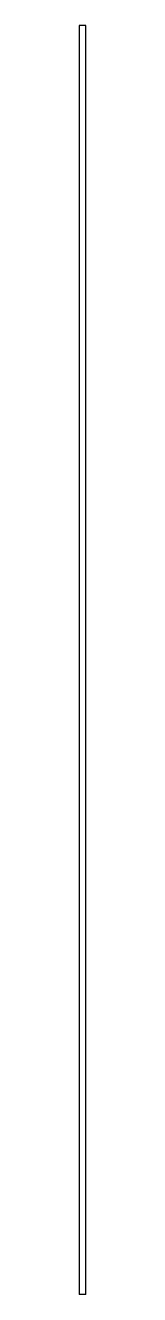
# Model space of a CAD drawing. Extents: x -1.97 to -1.95, y -1.97 to 1.97.
import ezdxf

# ---------------------------------------------------------------- set-up
doc = ezdxf.new("R2010")
doc.units = 0
doc.header["$MEASUREMENT"] = 0
doc.layers.add('VISIBLE', color=7, linetype='CONTINUOUS')

msp = doc.modelspace()

# ---------------------------------------------------------------- linework, layer by layer
at = {"layer": 'VISIBLE'}
for p, q in [((-1.9488, 1.9685), (-1.9685, 1.9685)), ((-1.9685, 1.9685), (-1.9685, -1.9685)), ((-1.9488, -1.9685), (-1.9488, 1.9685)), ((-1.9488, -1.9685), (-1.9685, -1.9685))]:
    msp.add_line(p, q, dxfattribs=at)

doc.saveas('drawing.dxf')
